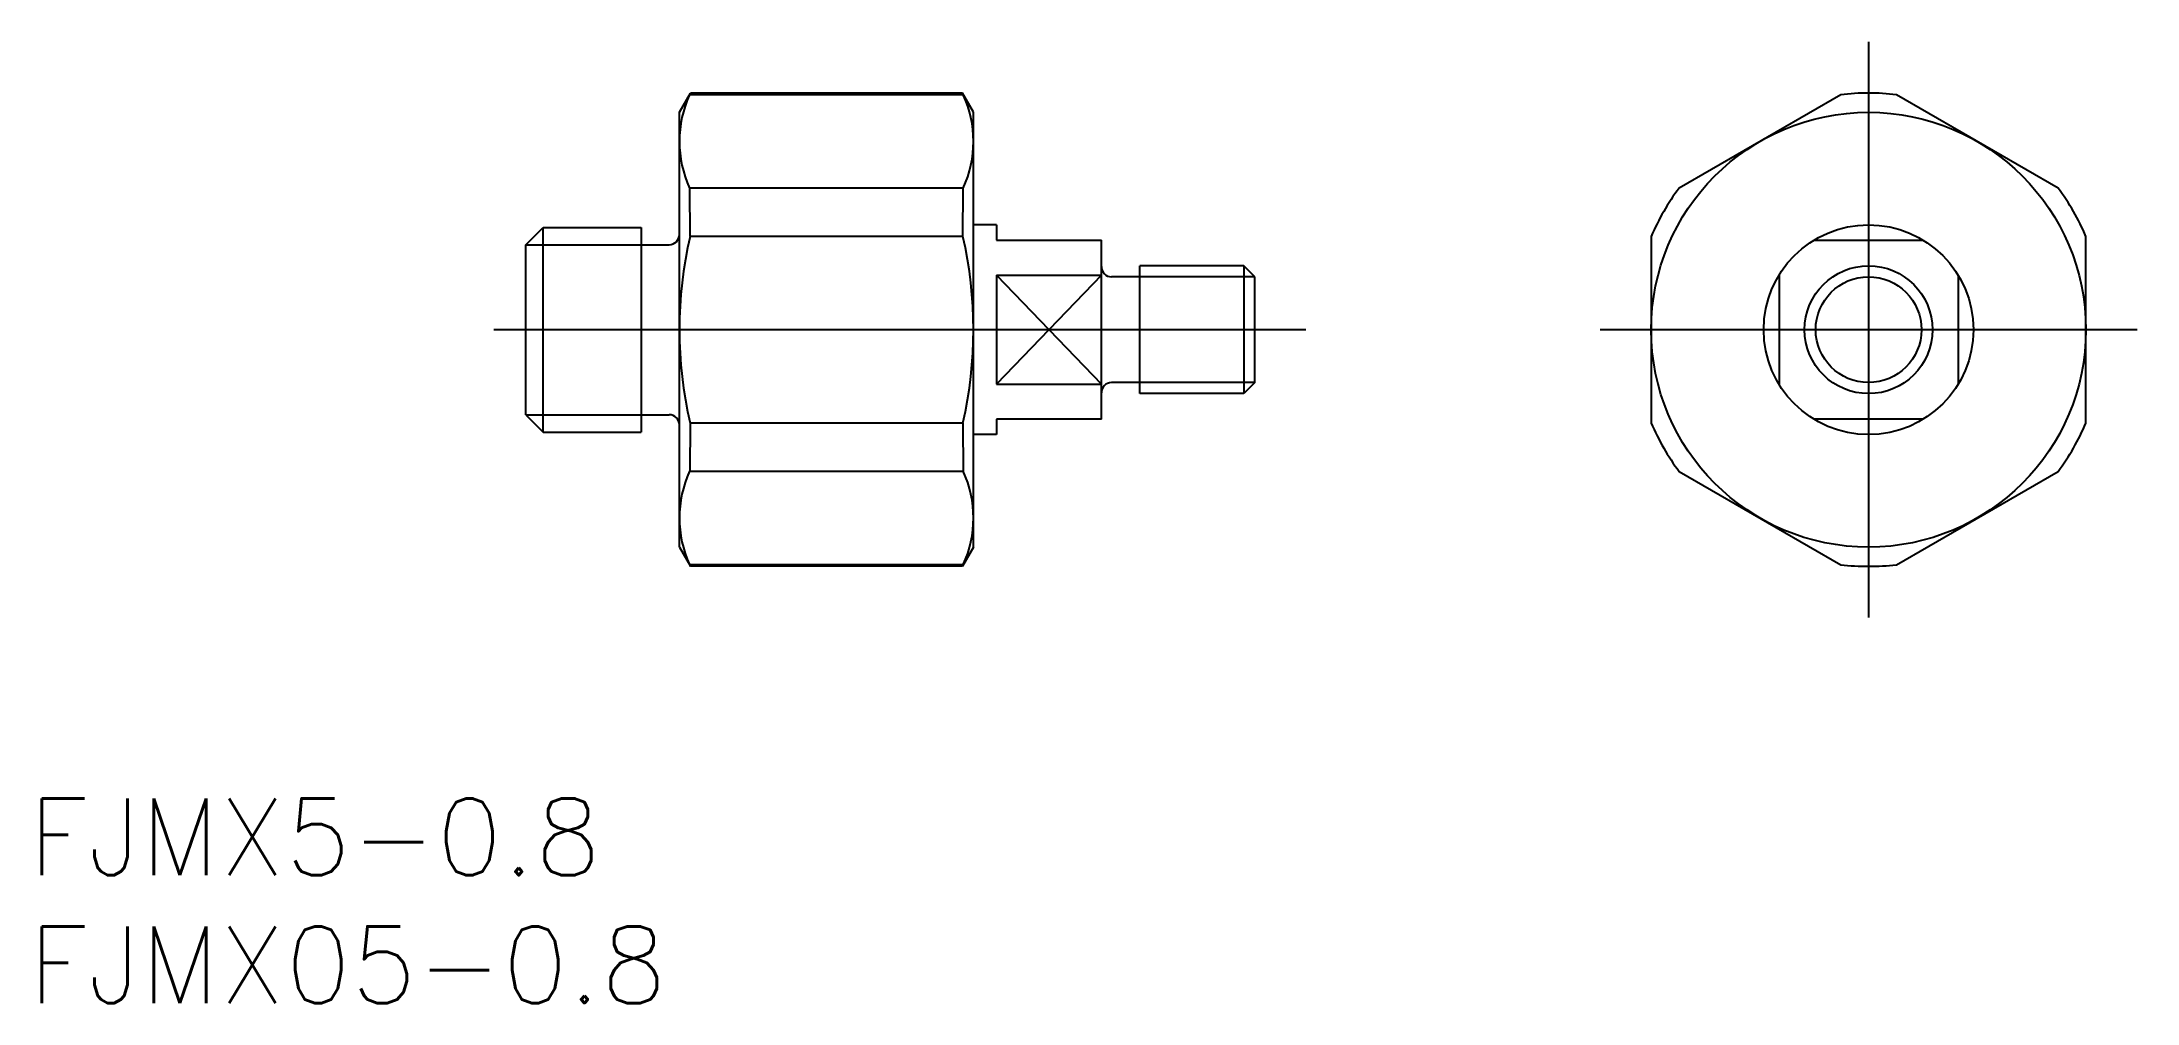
# Model space of a CAD drawing. Extents: x -71.4 to 10.5, y -26.3 to 11.2.
import ezdxf

# ---------------------------------------------------------------- set-up
doc = ezdxf.new("R2010")
doc.units = 0
doc.linetypes.add('CENTER', pattern=[50.8, 31.75, -6.35, 6.35, -6.35])
doc.layers.get('0').update_dxf_attribs({"linetype": 'CONTINUOUS'})
doc.layers.add('CENTER', color=1, linetype='CENTER')
doc.styles.get("Standard").update_dxf_attribs({"font": 'txt.shx', "height": 3, "bigfont": 'bigfont.shx'})

msp = doc.modelspace()

# ---------------------------------------------------------------- linework, layer by layer
at = {"color": 7, "linetype": 'CONTINUOUS'}
for p, q in [((-46.5, 8.5), (-46.067, 9.25)), ((-46.073, 9.24), (-46.098, 9.186)), ((-35.402, 9.186), (-46.098, 9.186)), ((-35.433, 9.25), (-46.067, 9.25)), ((-35, 8.5), (-35.433, 9.25)), ((-35.427, 9.24), (-35.402, 9.186)), ((-1.09, 9.186), (-7.41, 5.537)), ((7.41, 5.537), (1.09, 9.186)), ((-46.5, -8.5), (-46.5, 8.5)), ((-35, -8.5), (-35, 8.5)), ((-35.402, 5.537), (-46.098, 5.537)), ((-46.085, 3.649), (-46.098, 5.537)), ((-35.415, 3.649), (-35.402, 5.537)), ((-34.1, 4.1), (-35, 4.1)), ((-34.1, 4.1), (-34.1, 3.5)), ((-52.5, 3.323), (-51.824, 4)), ((-52.5, -3.324), (-52.5, 3.323)), ((-51.824, 4), (-48, 4)), ((-51.824, -4), (-51.824, 4)), ((-48, 4), (-48, -4)), ((-48, 3.323), (-46.9, 3.323)), ((-35.415, 3.649), (-46.085, 3.649)), ((-34.1, 3.5), (-30, 3.5)), ((-30, -3.5), (-30, 3.5)), ((-8.5, 3.649), (-8.5, -3.649)), ((-2.135, 3.5), (2.135, 3.5)), ((8.5, -3.649), (8.5, 3.649)), ((-28.5, -2.5), (-28.5, 2.5)), ((-24.433, 2.5), (-28.5, 2.5)), ((-24.433, 2.5), (-24.433, -2.5)), ((-24, 2.067), (-24.433, 2.5)), ((-34.1, 2.135), (-34.1, -2.135)), ((-34.1, 2.135), (-30, 2.135)), ((-28.5, 2.067), (-29.6, 2.067)), ((-24, -2.067), (-24, 2.067)), ((-3.5, 2.135), (-3.5, -2.135)), ((3.5, 2.135), (3.5, -2.135)), ((-34.1, -2.135), (-30, -2.135)), ((-28.5, -2.067), (-29.6, -2.067)), ((-24, -2.067), (-24.433, -2.5)), ((-24.433, -2.5), (-28.5, -2.5)), ((-52.5, -3.324), (-51.824, -4)), ((-51.824, -4), (-48, -4)), ((-48, -3.324), (-46.9, -3.324)), ((-46.085, -3.649), (-46.098, -5.537)), ((-35.415, -3.649), (-46.085, -3.649)), ((-35.415, -3.649), (-35.402, -5.537)), ((-30, -3.5), (-34.1, -3.5)), ((-34.1, -3.5), (-34.1, -4.1)), ((2.135, -3.5), (-2.135, -3.5)), ((-34.1, -4.1), (-35, -4.1)), ((-35.402, -5.537), (-46.098, -5.537)), ((-7.41, -5.537), (-1.09, -9.186)), ((1.09, -9.186), (7.41, -5.537)), ((-46.5, -8.5), (-46.067, -9.25)), ((-35, -8.5), (-35.433, -9.25)), ((-35.402, -9.186), (-46.098, -9.186)), ((-46.073, -9.24), (-46.098, -9.186)), ((-35.433, -9.25), (-46.067, -9.25)), ((-35.427, -9.24), (-35.402, -9.186))]:
    msp.add_line(p, q, dxfattribs=at)
at = {"color": 3, "linetype": 'CONTINUOUS'}
for p, q in [((-52.5, 3.323), (-48, 3.323)), ((-30, 2.135), (-34.1, -2.135)), ((-34.1, 2.135), (-30, -2.135)), ((-24, 2.067), (-28.5, 2.067)), ((-24, -2.067), (-28.5, -2.067)), ((-52.5, -3.324), (-48, -3.324))]:
    msp.add_line(p, q, dxfattribs=at)
at = {"color": 7, "linetype": 'CONTINUOUS'}
for radius in [8.5, 4.1, 2.5]:
    msp.add_circle((0, 0), radius, dxfattribs=at)
at = {"color": 3, "linetype": 'CONTINUOUS'}
msp.add_circle((0, 0), 2.067, dxfattribs=at)
at = {"color": 7, "linetype": 'CONTINUOUS'}
for centre, radius, start, end in [((-42.155, 7.361), 4.345, 155.1733, 204.8267), ((-39.345, 7.361), 4.345, 335.1733, 24.8267), ((0, 0), 9.25, 83.23146, 96.76854), ((0, 0), 9.25, 143.23146, 156.76854), ((0, 0), 9.25, 23.23146, 36.76854), ((-46.9, 3.723), 0.4, 270, 0), ((-30.259, 0), 16.241, 167.01723, 192.98277), ((-51.241, 0), 16.241, 347.01723, 12.98277), ((-29.6, 2.467), 0.4, 180, 270), ((-29.6, -2.467), 0.4, 90, 180), ((-46.9, -3.724), 0.4, 0, 90), ((0, 0), 9.25, 203.23146, 216.76854), ((0, 0), 9.25, 323.23146, 336.76854), ((-42.155, -7.361), 4.345, 155.1733, 204.8267), ((-39.345, -7.361), 4.345, 335.1733, 24.8267), ((0, 0), 9.25, 263.23146, 276.76854)]:
    msp.add_arc(centre, radius, start, end, dxfattribs=at)
at = {"layer": 'CENTER', "color": 1, "linetype": 'CENTER'}
for p, q in [((0, 11.25), (0, -11.25)), ((-22, 0), (-54.5, 0)), ((10.5, 0), (-10.5, 0))]:
    msp.add_line(p, q, dxfattribs=at)

# ---------------------------------------------------------------- texts
at = {"color": 7, "linetype": 'CONTINUOUS'}
for s, p in [('FJMX5-0.8', (-71.942, -21.324)), ('FJMX05-0.8', (-71.942, -26.324))]:
    msp.add_text(s, height=3, dxfattribs=at).set_placement(p)

doc.saveas('drawing.dxf')
